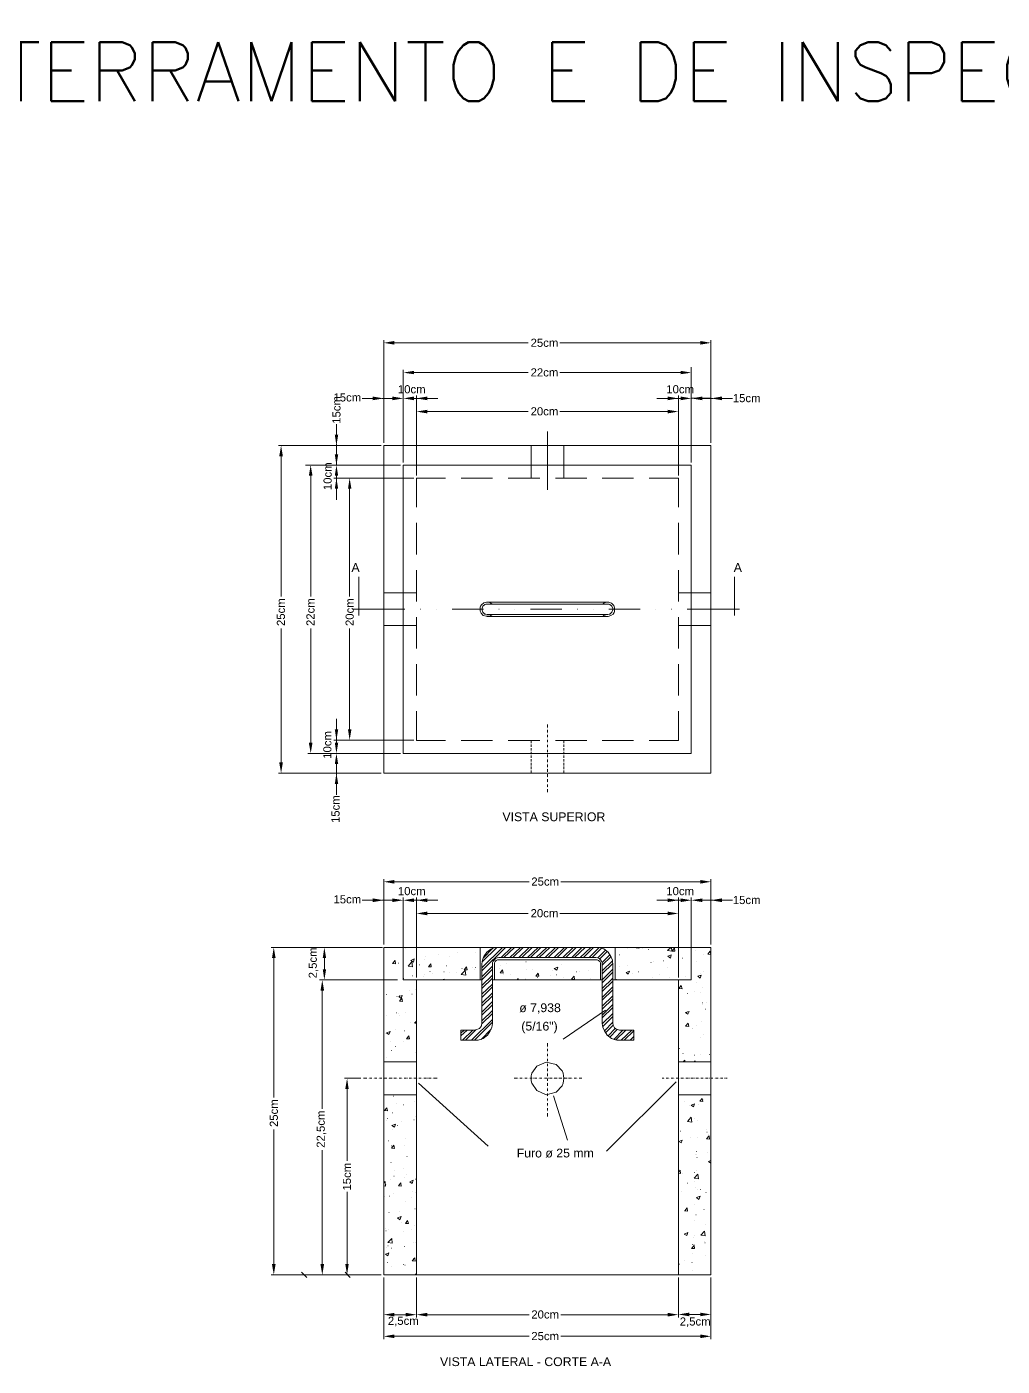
# Model space of a CAD drawing. Header units: metres. Extents: x 3162.2 to 3239.3, y 1435.1 to 1475.8.
# Drawn here: x 3192.953 to 3196.259, y 1452.185 to 1456.724 of the extents above; entities that cross this region are included whole.
import ezdxf

# ---------------------------------------------------------------- set-up
doc = ezdxf.new("R2010")
doc.units = ezdxf.units.M
for name, color, linetype in [('4', 136, 'Continuous'), ('PDF4_Geometry', 7, 'Continuous'), ('PDF4_Text', 7, 'Continuous')]:
    doc.layers.add(name, color=color, linetype=linetype)
doc.layers.add('PDF4_Solid Fills', color=7, linetype='Continuous', true_color=0x00a5dd)
doc.styles.add('PDF ArialMT', font='arial.ttf')
doc.styles.add('ROMANS', font='romans.shx', dxfattribs={"height": 0.2})

msp = doc.modelspace()

# ---------------------------------------------------------------- linework, layer by layer
at = {"layer": 'PDF4_Geometry', "color": 150, "lineweight": 0, "true_color": 0x007fff}
for points in [[(3194.1633, 1455.6619), (3194.1633, 1455.3146), (3194.1633, 1455.4744)], [(3194.1995, 1455.6534), (3194.6525, 1455.6534)], [(3195.2358, 1455.6534), (3194.7605, 1455.6534)], [(3195.2721, 1455.3146), (3195.2721, 1455.6619)], [(3194.2296, 1455.5616), (3194.2296, 1455.2483), (3194.2296, 1455.4744), (3194.2296, 1455.3262)], [(3195.2057, 1455.2483), (3195.2057, 1455.5616)], [(3194.2659, 1455.5523), (3194.6525, 1455.5523)], [(3195.1695, 1455.5523), (3194.7605, 1455.5523)], [(3194.2744, 1455.4744), (3194.2744, 1455.2035), (3194.2744, 1455.4296)], [(3195.1617, 1455.2483), (3195.1617, 1455.4744)], [(3195.2721, 1455.3262), (3195.2721, 1455.4744)], [(3194.1262, 1455.4651), (3194.09, 1455.4651)], [(3194.1926, 1455.4651), (3194.1563, 1455.4651)], [(3194.2659, 1455.4651), (3194.3022, 1455.4651)], [(3194.3106, 1455.4651), (3194.3469, 1455.4651)], [(3195.1255, 1455.4651), (3195.0892, 1455.4651)], [(3195.1695, 1455.4651), (3195.1332, 1455.4651)], [(3195.1617, 1455.2035), (3195.1617, 1455.4296)], [(3195.2428, 1455.4651), (3195.279, 1455.4651)], [(3195.3091, 1455.4651), (3195.3454, 1455.4651)], [(3194.0028, 1455.3416), (3194.0028, 1455.3779)], [(3194.3106, 1455.4204), (3194.6525, 1455.4204)], [(3195.1255, 1455.4204), (3194.7605, 1455.4204)], [(3194.154, 1455.3054), (3193.806, 1455.3054)], [(3194.1424, 1455.3054), (3193.9943, 1455.3054)], [(3194.0028, 1455.2753), (3194.0028, 1455.3116)], [(3193.8153, 1455.2691), (3193.8153, 1454.7938)], [(3194.2204, 1455.239), (3193.9063, 1455.239)], [(3193.9156, 1455.2028), (3193.9156, 1454.7938)], [(3194.2204, 1455.195), (3193.9943, 1455.195)], [(3194.0028, 1455.2028), (3194.0028, 1455.1657)], [(3194.2651, 1455.195), (3194.039, 1455.195)], [(3194.0028, 1455.1588), (3194.0028, 1455.1217)], [(3194.0475, 1455.1588), (3194.0475, 1454.7938)], [(3193.8153, 1454.2313), (3193.8153, 1454.6858)], [(3193.9156, 1454.2984), (3193.9156, 1454.6858)], [(3194.0475, 1454.3432), (3194.0475, 1454.6858)], [(3194.0028, 1454.3432), (3194.0028, 1454.3794)], [(3194.0028, 1454.2984), (3194.0028, 1454.3347)], [(3193.9943, 1454.3069), (3194.2651, 1454.3069), (3194.039, 1454.3069)], [(3193.9063, 1454.2621), (3194.2204, 1454.2621), (3193.9943, 1454.2621), (3194.1424, 1454.2621)], [(3194.0028, 1454.2259), (3194.0028, 1454.1888)], [(3193.806, 1454.195), (3194.154, 1454.195), (3193.9943, 1454.195)], [(3194.0028, 1454.1588), (3194.0028, 1454.1217)], [(3194.1633, 1453.8362), (3194.1633, 1453.614), (3194.1633, 1453.7737)], [(3195.2721, 1453.614), (3195.2721, 1453.8362)], [(3194.1995, 1453.827), (3194.6556, 1453.827)], [(3195.2358, 1453.827), (3194.7636, 1453.827)], [(3194.1262, 1453.7645), (3194.09, 1453.7645)], [(3194.1926, 1453.7645), (3194.1563, 1453.7645)], [(3194.2296, 1453.5476), (3194.2296, 1453.7737), (3194.2296, 1453.6256)], [(3194.2659, 1453.7645), (3194.3022, 1453.7645)], [(3194.2744, 1453.7737), (3194.2744, 1453.5029), (3194.2744, 1453.729)], [(3194.3106, 1453.7645), (3194.3469, 1453.7645)], [(3195.1255, 1453.7645), (3195.0892, 1453.7645)], [(3195.1695, 1453.7645), (3195.1332, 1453.7645)], [(3195.1617, 1453.5476), (3195.1617, 1453.7737)], [(3195.2428, 1453.7645), (3195.279, 1453.7645)], [(3195.2721, 1453.6256), (3195.2721, 1453.7737)], [(3195.3091, 1453.7645), (3195.3454, 1453.7645)], [(3194.3106, 1453.7197), (3194.6525, 1453.7197)], [(3195.1255, 1453.7197), (3194.7605, 1453.7197)], [(3195.1617, 1453.5029), (3195.1617, 1453.729)], [(3194.154, 1453.6047), (3193.7813, 1453.6047)], [(3193.7906, 1453.5685), (3193.7906, 1453.0955)], [(3194.1594, 1453.6047), (3193.9534, 1453.6047)], [(3193.9619, 1453.5685), (3193.9619, 1453.5307)], [(3193.9534, 1453.4944), (3194.2096, 1453.4944), (3193.9457, 1453.4944)], [(3193.9549, 1453.4581), (3193.9549, 1453.0576)], [(3194.0853, 1453.161), (3194.0298, 1453.161)], [(3194.039, 1453.1248), (3194.039, 1452.8809)], [(3194.5174, 1452.9311), (3194.2813, 1453.1448)], [(3194.9179, 1452.9141), (3195.154, 1453.1495)], [(3194.786, 1452.9512), (3194.7381, 1453.1016)], [(3193.7906, 1452.5314), (3193.7906, 1452.9874)], [(3193.9549, 1452.5314), (3193.9549, 1452.918)], [(3194.039, 1452.5314), (3194.039, 1452.776)], [(3193.9457, 1452.4951), (3194.154, 1452.4951), (3193.7813, 1452.4951)], [(3194.1424, 1452.4951), (3194.0298, 1452.4951)], [(3194.1633, 1452.3508), (3194.1633, 1452.4859), (3194.1633, 1452.2775)], [(3195.1617, 1452.3516), (3195.1617, 1452.4859), (3195.1617, 1452.3508)], [(3195.2721, 1452.3516), (3195.2721, 1452.4859), (3195.2721, 1452.2775)], [(3194.2373, 1452.3601), (3194.1995, 1452.3601)], [(3194.3106, 1452.3601), (3194.6556, 1452.3601)], [(3195.1255, 1452.3601), (3194.7636, 1452.3601)], [(3195.2358, 1452.3609), (3195.1988, 1452.3609)], [(3194.1995, 1452.2868), (3194.6556, 1452.2868)], [(3195.2358, 1452.2868), (3194.7636, 1452.2868)]]:
    msp.add_lwpolyline(points, dxfattribs=at)
at = {"layer": 'PDF4_Geometry', "color": 5, "lineweight": 0}
for points in [[(3195.2721, 1455.5045), (3195.2721, 1455.6588)], [(3195.2057, 1455.5045), (3195.2057, 1455.5708)], [(3195.2721, 1455.4659), (3195.2057, 1455.4659)], [(3193.9642, 1455.3054), (3193.8099, 1455.3054)], [(3194.0028, 1455.3054), (3194.0028, 1455.239)], [(3193.9642, 1455.239), (3193.8978, 1455.239)], [(3194.1633, 1453.6163), (3194.1633, 1453.7413)], [(3194.2296, 1453.6163), (3194.2296, 1453.7413)], [(3195.2057, 1453.6163), (3195.2057, 1453.7413)], [(3195.2721, 1453.6163), (3195.2721, 1453.7413)], [(3194.1517, 1453.6047), (3193.8716, 1453.6047)], [(3194.7713, 1453.2938), (3194.9148, 1453.3925)], [(3194.1517, 1452.4951), (3193.8716, 1452.4951)], [(3193.8847, 1452.5036), (3193.9025, 1452.4859)], [(3194.0838, 1452.4951), (3194.0182, 1452.4951)], [(3194.0321, 1452.5036), (3194.0498, 1452.4859)], [(3194.1633, 1452.4836), (3194.1633, 1452.3578)]]:
    msp.add_lwpolyline(points, dxfattribs=at)
at = {"layer": 'PDF4_Geometry', "color": 150, "lineweight": 0, "true_color": 0x007fff}
for points in [[(3195.2057, 1455.4744), (3195.2057, 1455.2483)], [(3193.9943, 1455.239), (3194.2204, 1455.239)], [(3195.2057, 1453.7737), (3195.2057, 1453.5476)], [(3194.2744, 1452.3508), (3194.2744, 1452.4859)]]:
    msp.add_lwpolyline(points, close=True, dxfattribs=at)
at = {"layer": 'PDF4_Geometry', "lineweight": 0}
for points in [[(3194.7181, 1455.3524), (3194.7181, 1455.1549)], [(3194.6625, 1455.3054), (3194.6625, 1455.1943)], [(3194.7736, 1455.3054), (3194.7736, 1455.1943)], [(3194.2744, 1455.0963), (3194.2744, 1455.1943), (3194.3724, 1455.1943)], [(3194.4256, 1455.1943), (3194.5321, 1455.1943)], [(3194.5853, 1455.1943), (3194.6918, 1455.1943)], [(3194.7451, 1455.1943), (3194.8516, 1455.1943)], [(3194.904, 1455.1943), (3195.0097, 1455.1943)], [(3195.063, 1455.1943), (3195.1617, 1455.1943), (3195.1617, 1455.0963)], [(3194.2744, 1455.043), (3194.2744, 1454.9365)], [(3195.1617, 1455.043), (3195.1617, 1454.9365)], [(3194.2744, 1454.8833), (3194.2744, 1454.7768)], [(3195.1617, 1454.8833), (3195.1617, 1454.7768)], [(3194.0784, 1454.729), (3194.0784, 1454.8602)], [(3195.3516, 1454.729), (3195.3516, 1454.8602)], [(3194.1633, 1454.8061), (3194.2744, 1454.8061)], [(3195.1617, 1454.8061), (3195.2721, 1454.8061)], [(3194.0568, 1454.7506), (3194.235, 1454.7506)], [(3194.2883, 1454.7506), (3194.289, 1454.7506)], [(3194.3415, 1454.7506), (3194.3415, 1454.7506)], [(3194.3948, 1454.7506), (3194.5012, 1454.7506)], [(3194.5306, 1454.7683), (3194.5259, 1454.7714), (3194.5213, 1454.7737), (3194.519, 1454.7745), (3194.5113, 1454.7745), (3194.5028, 1454.7722), (3194.4951, 1454.766), (3194.4912, 1454.7606), (3194.4904, 1454.7583), (3194.4897, 1454.7529), (3194.4897, 1454.7475), (3194.4897, 1454.7444), (3194.4935, 1454.7375), (3194.5005, 1454.7298), (3194.5105, 1454.7267), (3194.5182, 1454.7267), (3194.5213, 1454.7274), (3194.5259, 1454.729), (3194.5306, 1454.7328)], [(3194.5136, 1454.7745), (3194.9225, 1454.7745)], [(3194.5537, 1454.7506), (3194.5545, 1454.7506)], [(3194.607, 1454.7506), (3194.6077, 1454.7506)], [(3194.6602, 1454.7506), (3194.7667, 1454.7506)], [(3194.8199, 1454.7506), (3194.8207, 1454.7506)], [(3194.8732, 1454.7506), (3194.8732, 1454.7506)], [(3194.9063, 1454.7328), (3194.9094, 1454.729), (3194.9148, 1454.7274), (3194.9164, 1454.7267), (3194.9241, 1454.7259), (3194.9326, 1454.729), (3194.9403, 1454.7336), (3194.9441, 1454.7398), (3194.9449, 1454.7421), (3194.9457, 1454.7475), (3194.9457, 1454.7529), (3194.9457, 1454.7552), (3194.9426, 1454.7629), (3194.9357, 1454.7706), (3194.9256, 1454.7745), (3194.9171, 1454.7745), (3194.9148, 1454.7737), (3194.9094, 1454.7714), (3194.9063, 1454.7683)], [(3194.9256, 1454.7506), (3195.0321, 1454.7506)], [(3195.0854, 1454.7506), (3195.0854, 1454.7506)], [(3195.1378, 1454.7506), (3195.1386, 1454.7506)], [(3195.1918, 1454.7506), (3195.3693, 1454.7506)], [(3194.2744, 1454.7236), (3194.2744, 1454.6179)], [(3194.5136, 1454.7259), (3194.9225, 1454.7259)], [(3195.1617, 1454.7236), (3195.1617, 1454.6179)], [(3194.1633, 1454.695), (3194.2744, 1454.695)], [(3195.1617, 1454.695), (3195.2721, 1454.695)], [(3194.2744, 1454.5646), (3194.2744, 1454.4581)], [(3195.1617, 1454.5646), (3195.1617, 1454.4581)], [(3194.2744, 1454.4049), (3194.2744, 1454.3061), (3194.3724, 1454.3061)], [(3195.063, 1454.3061), (3195.1617, 1454.3061), (3195.1617, 1454.4049)], [(3194.7181, 1454.3601), (3194.7181, 1454.3501)], [(3194.7181, 1454.3455), (3194.7181, 1454.3455)], [(3194.7181, 1454.3416), (3194.7181, 1454.3331)], [(3194.4256, 1454.3061), (3194.5321, 1454.3061)], [(3194.5853, 1454.3061), (3194.6918, 1454.3061)], [(3194.6625, 1454.3061), (3194.6625, 1454.2969)], [(3194.6625, 1454.2922), (3194.6625, 1454.2838)], [(3194.7181, 1454.3293), (3194.7181, 1454.3293)], [(3194.7181, 1454.3254), (3194.7181, 1454.3169)], [(3194.7181, 1454.3123), (3194.7181, 1454.3123)], [(3194.7181, 1454.3084), (3194.7181, 1454.3)], [(3194.7181, 1454.2953), (3194.7181, 1454.2953)], [(3194.7181, 1454.2915), (3194.7181, 1454.283)], [(3194.7451, 1454.3061), (3194.8516, 1454.3061)], [(3194.7736, 1454.3061), (3194.7736, 1454.2969)], [(3194.7736, 1454.2922), (3194.7736, 1454.2838)], [(3194.904, 1454.3061), (3195.0097, 1454.3061)], [(3194.6625, 1454.2799), (3194.6625, 1454.2714)], [(3194.6625, 1454.2675), (3194.6625, 1454.2591)], [(3194.6625, 1454.2552), (3194.6625, 1454.2467)], [(3194.6625, 1454.2421), (3194.6625, 1454.2344)], [(3194.7181, 1454.2791), (3194.7181, 1454.2791)], [(3194.7181, 1454.2745), (3194.7181, 1454.266)], [(3194.7181, 1454.2621), (3194.7181, 1454.2621)], [(3194.7181, 1454.2583), (3194.7181, 1454.2498)], [(3194.7181, 1454.2452), (3194.7181, 1454.2452)], [(3194.7181, 1454.2413), (3194.7181, 1454.2328)], [(3194.7736, 1454.2799), (3194.7736, 1454.2714)], [(3194.7736, 1454.2675), (3194.7736, 1454.2591)], [(3194.7736, 1454.2552), (3194.7736, 1454.2467)], [(3194.7736, 1454.2421), (3194.7736, 1454.2344)], [(3194.6625, 1454.2297), (3194.6625, 1454.2213)], [(3194.6625, 1454.2174), (3194.6625, 1454.2089)], [(3194.6625, 1454.2043), (3194.6625, 1454.195)], [(3194.7181, 1454.2282), (3194.7181, 1454.2282)], [(3194.7181, 1454.2243), (3194.7181, 1454.2159)], [(3194.7181, 1454.212), (3194.7181, 1454.212)], [(3194.7181, 1454.2081), (3194.7181, 1454.1996)], [(3194.7736, 1454.2297), (3194.7736, 1454.2213)], [(3194.7736, 1454.2174), (3194.7736, 1454.2089)], [(3194.7736, 1454.2043), (3194.7736, 1454.195)], [(3194.7181, 1454.195), (3194.7181, 1454.195)], [(3194.7181, 1454.1912), (3194.7181, 1454.1827)], [(3194.7181, 1454.1788), (3194.7181, 1454.1788)], [(3194.7181, 1454.1742), (3194.7181, 1454.1657)], [(3194.7181, 1454.1618), (3194.7181, 1454.1618)], [(3194.7181, 1454.1572), (3194.7181, 1454.1487)], [(3194.7181, 1454.1449), (3194.7181, 1454.1449)], [(3194.7181, 1454.141), (3194.7181, 1454.131)], [(3194.198, 1453.5607), (3194.1988, 1453.5607)], [(3194.2296, 1453.6047), (3194.2296, 1453.4944), (3194.4958, 1453.4944)], [(3194.2381, 1453.6001), (3194.2381, 1453.6001)], [(3194.2998, 1453.5638), (3194.3006, 1453.5638)], [(3194.3052, 1453.5746), (3194.3052, 1453.5746)], [(3194.3477, 1453.58), (3194.3477, 1453.58)], [(3194.387, 1453.5754), (3194.387, 1453.5754)], [(3194.4117, 1453.5885), (3194.4117, 1453.5885)], [(3194.5537, 1453.6047), (3194.5444, 1453.6047), (3194.5398, 1453.604), (3194.5267, 1453.5986), (3194.5128, 1453.5885), (3194.502, 1453.5739), (3194.4974, 1453.5615), (3194.4966, 1453.5569), (3194.4958, 1453.5476), (3194.4958, 1453.3478), (3194.4951, 1453.3416), (3194.4943, 1453.3385), (3194.4873, 1453.3293), (3194.4758, 1453.3254), (3194.4735, 1453.3246), (3194.4248, 1453.3246), (3194.4248, 1453.2899), (3194.4735, 1453.2899), (3194.4827, 1453.2907), (3194.4866, 1453.2914), (3194.4997, 1453.2961), (3194.5144, 1453.3069), (3194.5244, 1453.3215), (3194.5298, 1453.3339), (3194.5306, 1453.3385), (3194.5313, 1453.3478), (3194.5313, 1453.5476), (3194.5321, 1453.5538), (3194.5344, 1453.5584), (3194.5383, 1453.5631), (3194.5421, 1453.5669), (3194.5475, 1453.5692), (3194.5537, 1453.57), (3194.8816, 1453.57), (3194.8886, 1453.5692), (3194.8932, 1453.5669), (3194.8979, 1453.5631), (3194.9009, 1453.5584), (3194.904, 1453.5538), (3194.904, 1453.5476), (3194.904, 1453.3478), (3194.9048, 1453.3385), (3194.9056, 1453.3339), (3194.911, 1453.3215), (3194.921, 1453.3069), (3194.9357, 1453.2961), (3194.9488, 1453.2914), (3194.9534, 1453.2907), (3194.9619, 1453.2899), (3195.0113, 1453.2899), (3195.0113, 1453.3246), (3194.9619, 1453.3246), (3194.9557, 1453.3262), (3194.9503, 1453.3285), (3194.9457, 1453.3316), (3194.9426, 1453.3362), (3194.9411, 1453.3416), (3194.9395, 1453.3478), (3194.9395, 1453.5476), (3194.9387, 1453.5569), (3194.9387, 1453.5615), (3194.9333, 1453.5739), (3194.9233, 1453.5885), (3194.9087, 1453.5993), (3194.8955, 1453.604), (3194.8909, 1453.6047), (3194.8816, 1453.6047)], [(3194.4727, 1453.5862), (3194.4727, 1453.5862)], [(3194.4897, 1453.6047), (3194.4897, 1453.4944)], [(3194.4958, 1453.5353), (3194.5661, 1453.6047)], [(3194.4958, 1453.5253), (3194.5761, 1453.6047)], [(3194.4966, 1453.5553), (3194.546, 1453.6047)], [(3194.5005, 1453.5685), (3194.5321, 1453.6009)], [(3194.5383, 1453.4944), (3194.5383, 1453.5476), (3194.539, 1453.5523), (3194.5406, 1453.5569), (3194.5444, 1453.5607), (3194.5491, 1453.5623), (3194.5537, 1453.5631), (3194.8816, 1453.5631), (3194.887, 1453.5623), (3194.8909, 1453.5607), (3194.8955, 1453.5569), (3194.8979, 1453.5523), (3194.8979, 1453.5476), (3194.8979, 1453.4944)], [(3194.5607, 1453.57), (3194.5961, 1453.6047)], [(3194.5707, 1453.57), (3194.6062, 1453.6047)], [(3194.5907, 1453.57), (3194.6262, 1453.6047)], [(3194.6008, 1453.57), (3194.6363, 1453.6047)], [(3194.6208, 1453.57), (3194.6556, 1453.6047)], [(3194.6309, 1453.57), (3194.6664, 1453.6047)], [(3194.6502, 1453.57), (3194.6864, 1453.6047)], [(3194.661, 1453.57), (3194.6957, 1453.6047)], [(3194.6803, 1453.57), (3194.7157, 1453.6047)], [(3194.6903, 1453.57), (3194.7258, 1453.6047)], [(3194.7103, 1453.57), (3194.7458, 1453.6047)], [(3194.7204, 1453.57), (3194.7559, 1453.6047)], [(3194.7404, 1453.57), (3194.7759, 1453.6047)], [(3194.7505, 1453.57), (3194.7852, 1453.6047)], [(3194.7705, 1453.57), (3194.8053, 1453.6047)], [(3194.7806, 1453.57), (3194.8153, 1453.6047)], [(3194.8006, 1453.57), (3194.8346, 1453.6047)], [(3194.8099, 1453.57), (3194.8454, 1453.6047)], [(3194.8292, 1453.57), (3194.8654, 1453.6047)], [(3194.84, 1453.57), (3194.8747, 1453.6047)], [(3194.8593, 1453.57), (3194.8932, 1453.604)], [(3194.8701, 1453.57), (3194.9009, 1453.6016)], [(3194.8886, 1453.5692), (3194.9148, 1453.5955)], [(3194.8955, 1453.5661), (3194.9202, 1453.5908)], [(3194.904, 1453.5538), (3194.9295, 1453.58)], [(3194.904, 1453.5445), (3194.9341, 1453.5739)], [(3194.9395, 1453.4944), (3195.2057, 1453.4944), (3195.2057, 1453.6047)], [(3194.9472, 1453.6047), (3194.9472, 1453.4944)], [(3194.9611, 1453.58), (3194.9619, 1453.58)], [(3194.9904, 1453.6009), (3194.9904, 1453.6009)], [(3195.0283, 1453.6024), (3195.019, 1453.6032), (3195.0205, 1453.6047)], [(3195.029, 1453.6024), (3195.0283, 1453.6047)], [(3195.0398, 1453.6016), (3195.0398, 1453.6016)], [(3195.0599, 1453.5978), (3195.0607, 1453.5978)], [(3195.1386, 1453.6047), (3195.1401, 1453.5916), (3195.1255, 1453.5939), (3195.1363, 1453.6047)], [(3195.1301, 1453.5978), (3195.1301, 1453.5978)], [(3195.1625, 1453.5692), (3195.1633, 1453.5692)], [(3195.1749, 1453.5677), (3195.1756, 1453.5677)], [(3195.2204, 1453.5939), (3195.2204, 1453.5939)], [(3195.2482, 1453.58), (3195.2482, 1453.58)], [(3194.1941, 1453.5499), (3194.1949, 1453.5499)], [(3194.2119, 1453.5507), (3194.2127, 1453.5507)], [(3194.2296, 1453.5268), (3194.2304, 1453.5268)], [(3194.2844, 1453.5453), (3194.2852, 1453.5453)], [(3194.3199, 1453.5229), (3194.3207, 1453.5229)], [(3194.3292, 1453.516), (3194.3299, 1453.516)], [(3194.367, 1453.5222), (3194.3677, 1453.5222)], [(3194.3747, 1453.5422), (3194.3755, 1453.5422)], [(3194.3847, 1453.5191), (3194.3855, 1453.5191)], [(3194.411, 1453.5191), (3194.411, 1453.5191)], [(3194.4279, 1453.533), (3194.4287, 1453.533)], [(3194.4657, 1453.5376), (3194.4657, 1453.5376)], [(3194.4704, 1453.5307), (3194.4711, 1453.5307)], [(3194.4735, 1453.5361), (3194.4742, 1453.5361)], [(3194.4958, 1453.5052), (3194.5313, 1453.5407)], [(3194.4958, 1453.4952), (3194.5313, 1453.5307)], [(3194.556, 1453.5345), (3194.556, 1453.5345)], [(3194.5583, 1453.543), (3194.5583, 1453.543)], [(3194.5807, 1453.5499), (3194.5807, 1453.5499)], [(3194.6448, 1453.5553), (3194.6455, 1453.5553)], [(3194.6463, 1453.5307), (3194.6463, 1453.5307)], [(3194.6664, 1453.5299), (3194.6664, 1453.5299)], [(3194.7358, 1453.5268), (3194.7366, 1453.5268)], [(3194.7651, 1453.5469), (3194.7651, 1453.5469)], [(3194.8153, 1453.5222), (3194.8168, 1453.5222)], [(3194.8269, 1453.5229), (3194.8269, 1453.5229)], [(3194.8562, 1453.5253), (3194.8562, 1453.5253)], [(3194.904, 1453.5253), (3194.9387, 1453.5592)], [(3194.904, 1453.5152), (3194.9395, 1453.5499)], [(3194.904, 1453.4952), (3194.9395, 1453.5307)], [(3194.904, 1453.4851), (3194.9395, 1453.5206)], [(3194.9619, 1453.5391), (3194.9619, 1453.5391)], [(3194.9889, 1453.5445), (3194.9889, 1453.5445)], [(3195.0067, 1453.5152), (3195.0067, 1453.5152)], [(3195.0259, 1453.5214), (3195.0267, 1453.5214)], [(3195.0684, 1453.5538), (3195.0692, 1453.5538)], [(3195.0761, 1453.5577), (3195.0769, 1453.5577)], [(3195.1108, 1453.5592), (3195.1116, 1453.5592)], [(3195.1247, 1453.5376), (3195.1255, 1453.5376)], [(3195.2235, 1453.5553), (3195.2235, 1453.5553)], [(3195.2374, 1453.5152), (3195.2374, 1453.5152)], [(3195.2466, 1453.5237), (3195.2466, 1453.5237)], [(3194.2103, 1453.4952), (3194.2103, 1453.4952)], [(3194.2304, 1453.499), (3194.2312, 1453.499)], [(3194.2605, 1453.5083), (3194.2613, 1453.5083)], [(3194.2744, 1453.4944), (3194.2744, 1452.4951)], [(3194.2983, 1453.5075), (3194.2983, 1453.5075)], [(3194.3029, 1453.5137), (3194.3029, 1453.5137)], [(3194.3608, 1453.4944), (3194.3677, 1453.4967), (3194.367, 1453.4944)], [(3194.4688, 1453.4959), (3194.4688, 1453.4959)], [(3194.4958, 1453.4751), (3194.5313, 1453.5106)], [(3194.4958, 1453.4651), (3194.5313, 1453.5006)], [(3194.4958, 1453.4458), (3194.5313, 1453.4805)], [(3194.4958, 1453.435), (3194.5313, 1453.4705)], [(3194.5313, 1453.4944), (3194.904, 1453.4944)], [(3194.5676, 1453.5129), (3194.5676, 1453.5129)], [(3194.5915, 1453.5114), (3194.5915, 1453.5114)], [(3194.6154, 1453.4944), (3194.6193, 1453.499), (3194.6201, 1453.4944)], [(3194.6432, 1453.4982), (3194.6432, 1453.4982)], [(3194.6432, 1453.4975), (3194.6432, 1453.4975)], [(3194.6818, 1453.5075), (3194.6818, 1453.5075)], [(3194.6849, 1453.5029), (3194.6857, 1453.5029)], [(3194.7289, 1453.509), (3194.7289, 1453.509)], [(3194.7489, 1453.5114), (3194.7497, 1453.5114)], [(3194.7721, 1453.5036), (3194.7721, 1453.5036)], [(3194.8624, 1453.4998), (3194.8631, 1453.4998)], [(3194.904, 1453.4651), (3194.9395, 1453.5006)], [(3194.904, 1453.455), (3194.9395, 1453.4905)], [(3194.904, 1453.435), (3194.9395, 1453.4705)], [(3194.9519, 1453.4959), (3194.9534, 1453.4959)], [(3195.0738, 1453.5013), (3195.0746, 1453.5013)], [(3195.0969, 1453.5114), (3195.0969, 1453.5114)], [(3195.1309, 1453.5013), (3195.1309, 1453.5013)], [(3195.161, 1453.5129), (3195.161, 1453.5129)], [(3195.1617, 1453.4944), (3195.1617, 1452.4951)], [(3195.1872, 1453.5075), (3195.1872, 1453.5075)], [(3195.2227, 1453.4844), (3195.2235, 1453.4844)], [(3194.1725, 1453.445), (3194.1733, 1453.445)], [(3194.208, 1453.4388), (3194.2088, 1453.4388)], [(3194.2157, 1453.4411), (3194.2165, 1453.4411)], [(3194.2512, 1453.4597), (3194.2512, 1453.4597)], [(3194.2582, 1453.4465), (3194.259, 1453.4465)], [(3194.2713, 1453.462), (3194.2713, 1453.462)], [(3194.4958, 1453.4157), (3194.5313, 1453.4504)], [(3194.4958, 1453.4056), (3194.5313, 1453.4404)], [(3194.904, 1453.4257), (3194.9395, 1453.4604)], [(3194.904, 1453.4056), (3194.9395, 1453.4404)], [(3194.904, 1453.3956), (3194.9395, 1453.4303)], [(3195.1926, 1453.4481), (3195.1934, 1453.4481)], [(3195.2165, 1453.4543), (3195.2165, 1453.4543)], [(3195.2351, 1453.4535), (3195.2358, 1453.4535)], [(3195.2443, 1453.4674), (3195.2443, 1453.4674)], [(3194.2057, 1453.3825), (3194.2065, 1453.3825)], [(3194.2142, 1453.3802), (3194.2142, 1453.3802)], [(3194.2373, 1453.3856), (3194.2373, 1453.3856)], [(3194.4958, 1453.3856), (3194.5313, 1453.4211)], [(3194.4958, 1453.3756), (3194.5313, 1453.4103)], [(3194.4958, 1453.3555), (3194.5313, 1453.391)], [(3194.4958, 1453.3455), (3194.5313, 1453.381)], [(3194.904, 1453.3756), (3194.9395, 1453.4111)], [(3194.904, 1453.3655), (3194.9395, 1453.401)], [(3194.904, 1453.3455), (3194.9395, 1453.381)], [(3195.1617, 1453.3987), (3195.1625, 1453.3987), (3195.1617, 1453.4087)], [(3195.1911, 1453.3871), (3195.1911, 1453.3871)], [(3195.242, 1453.4111), (3195.242, 1453.4111)], [(3195.2435, 1453.4172), (3195.2443, 1453.4172)], [(3195.2543, 1453.3956), (3195.2551, 1453.3956)], [(3195.2567, 1453.4165), (3195.2574, 1453.4165)], [(3194.1633, 1453.354), (3194.164, 1453.354)], [(3194.1718, 1453.3748), (3194.1718, 1453.3748)], [(3194.2181, 1453.3732), (3194.2181, 1453.3732)], [(3194.2535, 1453.3501), (3194.2543, 1453.3501)], [(3194.2674, 1453.3478), (3194.2744, 1453.3547)], [(3194.2682, 1453.3478), (3194.2744, 1453.3478)], [(3194.4603, 1453.2899), (3194.5313, 1453.3609)], [(3194.4704, 1453.2899), (3194.5313, 1453.3509)], [(3194.9063, 1453.3362), (3194.9395, 1453.3709)], [(3194.911, 1453.3215), (3194.9395, 1453.3509)], [(3194.9148, 1453.3154), (3194.9411, 1453.3416)], [(3195.2227, 1453.3408), (3195.2235, 1453.3408)], [(3195.2405, 1453.3547), (3195.2405, 1453.3547)], [(3194.1694, 1453.3131), (3194.1694, 1453.3131)], [(3194.2042, 1453.3254), (3194.2042, 1453.3254)], [(3194.2335, 1453.3215), (3194.2343, 1453.3215)], [(3194.4248, 1453.3138), (3194.4357, 1453.3246)], [(3194.4248, 1453.3046), (3194.4457, 1453.3246)], [(3194.4302, 1453.2899), (3194.4657, 1453.3246)], [(3194.4403, 1453.2899), (3194.4758, 1453.3254)], [(3194.4935, 1453.293), (3194.5275, 1453.3277)], [(3194.9233, 1453.3046), (3194.948, 1453.33)], [(3194.9287, 1453.2999), (3194.9542, 1453.3262)], [(3194.9426, 1453.293), (3194.9735, 1453.3246)], [(3194.9496, 1453.2914), (3194.9835, 1453.3246)], [(3194.9681, 1453.2899), (3195.0036, 1453.3246)], [(3194.9781, 1453.2899), (3195.0113, 1453.3223)], [(3194.9982, 1453.2899), (3195.0113, 1453.3023)], [(3195.0082, 1453.2899), (3195.0113, 1453.293)], [(3195.2104, 1453.3293), (3195.2111, 1453.3293)], [(3195.2111, 1453.3308), (3195.2111, 1453.3308)], [(3195.2381, 1453.2984), (3195.2381, 1453.2984)], [(3195.2466, 1453.3084), (3195.2474, 1453.3084)], [(3194.1849, 1453.2868), (3194.1849, 1453.2868)], [(3194.1887, 1453.2552), (3194.1895, 1453.2552)], [(3194.2019, 1453.2691), (3194.2026, 1453.2691)], [(3194.2304, 1453.2845), (3194.2304, 1453.2845)], [(3194.2705, 1453.2475), (3194.2713, 1453.2475)], [(3194.7181, 1453.2806), (3194.7181, 1453.2691)], [(3194.7181, 1453.2652), (3194.7181, 1453.2652)], [(3194.7181, 1453.2614), (3194.7181, 1453.2529)], [(3194.7181, 1453.2482), (3194.7181, 1453.2482)], [(3194.7181, 1453.2444), (3194.7181, 1453.2359)], [(3195.1656, 1453.2621), (3195.1664, 1453.2621)], [(3195.1772, 1453.2452), (3195.178, 1453.2452)], [(3194.1633, 1453.2166), (3194.2744, 1453.2166)], [(3194.1725, 1453.2305), (3194.1725, 1453.2305)], [(3194.7181, 1453.232), (3194.7181, 1453.232)], [(3194.7181, 1453.2274), (3194.7181, 1453.2189)], [(3194.7181, 1453.2151), (3194.7181, 1453.2151)], [(3194.7181, 1453.2104), (3194.7181, 1453.2019)], [(3194.7181, 1453.1981), (3194.7181, 1453.1981)], [(3195.1617, 1453.2166), (3195.2721, 1453.2166)], [(3195.178, 1453.2166), (3195.1834, 1453.222), (3195.1841, 1453.2166)], [(3195.2158, 1453.2398), (3195.2165, 1453.2398)], [(3195.2158, 1453.2166), (3195.2188, 1453.2205), (3195.2196, 1453.2166)], [(3195.2358, 1453.2421), (3195.2358, 1453.2421)], [(3195.2675, 1453.2413), (3195.2682, 1453.2413)], [(3194.0946, 1453.161), (3194.1062, 1453.161)], [(3194.1108, 1453.161), (3194.1108, 1453.161)], [(3194.1147, 1453.161), (3194.1231, 1453.161)], [(3194.127, 1453.161), (3194.1278, 1453.161)], [(3194.1316, 1453.161), (3194.1401, 1453.161)], [(3194.144, 1453.161), (3194.144, 1453.161)], [(3194.1486, 1453.161), (3194.1563, 1453.161)], [(3194.161, 1453.161), (3194.161, 1453.161)], [(3194.1648, 1453.161), (3194.1733, 1453.161)], [(3194.1779, 1453.161), (3194.1779, 1453.161)], [(3194.1818, 1453.161), (3194.1903, 1453.161)], [(3194.1941, 1453.161), (3194.1949, 1453.161)], [(3194.198, 1453.161), (3194.2065, 1453.161)], [(3194.2111, 1453.161), (3194.2111, 1453.161)], [(3194.215, 1453.161), (3194.2235, 1453.161)], [(3194.2281, 1453.161), (3194.2281, 1453.161)], [(3194.2319, 1453.161), (3194.2404, 1453.161)], [(3194.2443, 1453.161), (3194.2451, 1453.161)], [(3194.2489, 1453.161), (3194.2574, 1453.161)], [(3194.2613, 1453.161), (3194.2613, 1453.161)], [(3194.2651, 1453.161), (3194.2736, 1453.161)], [(3194.2775, 1453.161), (3194.2782, 1453.161)], [(3194.2821, 1453.161), (3194.2906, 1453.161)], [(3194.2952, 1453.161), (3194.2952, 1453.161)], [(3194.2991, 1453.161), (3194.3076, 1453.161)], [(3194.3114, 1453.161), (3194.3122, 1453.161)], [(3194.3153, 1453.161), (3194.3238, 1453.161)], [(3194.3284, 1453.161), (3194.3284, 1453.161)], [(3194.3323, 1453.161), (3194.3438, 1453.161)], [(3194.6054, 1453.161), (3194.6162, 1453.161)], [(3194.6201, 1453.161), (3194.6201, 1453.161)], [(3194.6247, 1453.161), (3194.6324, 1453.161)], [(3194.637, 1453.161), (3194.637, 1453.161)], [(3194.6409, 1453.161), (3194.6494, 1453.161)], [(3194.654, 1453.161), (3194.654, 1453.161)], [(3194.6579, 1453.161), (3194.6664, 1453.161)], [(3194.6702, 1453.161), (3194.671, 1453.161)], [(3194.6741, 1453.161), (3194.6826, 1453.161)], [(3194.6872, 1453.161), (3194.6872, 1453.161)], [(3194.6911, 1453.161), (3194.6995, 1453.161)], [(3194.7042, 1453.161), (3194.7042, 1453.161)], [(3194.708, 1453.161), (3194.7165, 1453.161)], [(3194.7181, 1453.1942), (3194.7181, 1453.1857)], [(3194.7181, 1453.1819), (3194.7181, 1453.1819)], [(3194.7181, 1453.1772), (3194.7181, 1453.1688)], [(3194.7181, 1453.1649), (3194.7181, 1453.1649)], [(3194.7181, 1453.1603), (3194.7181, 1453.1526)], [(3194.7204, 1453.161), (3194.7212, 1453.161)], [(3194.725, 1453.161), (3194.7335, 1453.161)], [(3194.7374, 1453.161), (3194.7374, 1453.161)], [(3194.7412, 1453.161), (3194.7497, 1453.161)], [(3194.7536, 1453.161), (3194.7543, 1453.161)], [(3194.7582, 1453.161), (3194.7667, 1453.161)], [(3194.7713, 1453.161), (3194.7713, 1453.161)], [(3194.7752, 1453.161), (3194.7837, 1453.161)], [(3194.7875, 1453.161), (3194.7883, 1453.161)], [(3194.7906, 1453.161), (3194.7999, 1453.161)], [(3194.8045, 1453.161), (3194.8045, 1453.161)], [(3194.8083, 1453.161), (3194.8168, 1453.161)], [(3194.8207, 1453.161), (3194.8207, 1453.161)], [(3194.8253, 1453.161), (3194.8346, 1453.161)], [(3195.107, 1453.161), (3195.1124, 1453.161)], [(3195.1162, 1453.161), (3195.1162, 1453.161)], [(3195.1201, 1453.161), (3195.1286, 1453.161)], [(3195.1332, 1453.161), (3195.1332, 1453.161)], [(3195.1371, 1453.161), (3195.1455, 1453.161)], [(3195.1502, 1453.161), (3195.1502, 1453.161)], [(3195.154, 1453.161), (3195.1625, 1453.161)], [(3195.1664, 1453.161), (3195.1671, 1453.161)], [(3195.1702, 1453.161), (3195.1787, 1453.161)], [(3195.1834, 1453.161), (3195.1834, 1453.161)], [(3195.1872, 1453.161), (3195.1957, 1453.161)], [(3195.1996, 1453.161), (3195.2003, 1453.161)], [(3195.2042, 1453.161), (3195.2127, 1453.161)], [(3195.2165, 1453.161), (3195.2173, 1453.161)], [(3195.2212, 1453.161), (3195.2296, 1453.161)], [(3195.2335, 1453.161), (3195.2335, 1453.161)], [(3195.2374, 1453.161), (3195.2459, 1453.161)], [(3195.2505, 1453.161), (3195.2505, 1453.161)], [(3195.2543, 1453.161), (3195.2628, 1453.161)], [(3195.2667, 1453.161), (3195.2675, 1453.161)], [(3195.2713, 1453.161), (3195.279, 1453.161)], [(3195.2837, 1453.161), (3195.2844, 1453.161)], [(3195.2875, 1453.161), (3195.2968, 1453.161)], [(3195.3006, 1453.161), (3195.3006, 1453.161)], [(3195.3045, 1453.161), (3195.313, 1453.161)], [(3195.3168, 1453.161), (3195.3176, 1453.161)], [(3195.3215, 1453.161), (3195.3269, 1453.161)], [(3194.7181, 1453.1479), (3194.7181, 1453.1479)], [(3194.7181, 1453.1441), (3194.7181, 1453.1356)], [(3194.7181, 1453.131), (3194.7181, 1453.131)], [(3194.7181, 1453.1271), (3194.7181, 1453.1186)], [(3194.7181, 1453.1147), (3194.7181, 1453.1147)], [(3194.7181, 1453.1101), (3194.7181, 1453.1016)], [(3194.1633, 1453.1055), (3194.2744, 1453.1055)], [(3194.1957, 1453.1009), (3194.1964, 1453.1009)], [(3194.2049, 1453.0746), (3194.2049, 1453.0746)], [(3194.2296, 1453.0708), (3194.2304, 1453.0708)], [(3194.269, 1453.0831), (3194.269, 1453.0831)], [(3194.7181, 1453.0978), (3194.7181, 1453.0978)], [(3194.7181, 1453.0931), (3194.7181, 1453.0854)], [(3194.7181, 1453.0808), (3194.7181, 1453.0808)], [(3194.7181, 1453.0769), (3194.7181, 1453.0685)], [(3194.7181, 1453.0646), (3194.7181, 1453.0646)], [(3195.1617, 1453.1055), (3195.2721, 1453.1055)], [(3195.181, 1453.0816), (3195.1818, 1453.0816)], [(3195.2011, 1453.0685), (3195.2011, 1453.0685)], [(3195.2296, 1453.0731), (3195.2296, 1453.0731)], [(3195.2459, 1453.0901), (3195.2459, 1453.0901)], [(3194.1718, 1453.0168), (3194.1718, 1453.0168)], [(3194.1748, 1453.0245), (3194.1756, 1453.0245)], [(3194.1934, 1453.0438), (3194.1941, 1453.0438)], [(3194.2242, 1453.016), (3194.2242, 1453.016)], [(3194.2651, 1453.0206), (3194.2659, 1453.0206)], [(3194.2705, 1453.033), (3194.2705, 1453.033)], [(3194.7181, 1453.06), (3194.7181, 1453.0515)], [(3194.7181, 1453.0476), (3194.7181, 1453.0476)], [(3194.7181, 1453.043), (3194.7181, 1453.0322)], [(3195.2011, 1453.0229), (3195.2011, 1453.0229)], [(3195.2158, 1453.0252), (3195.2158, 1453.0252)], [(3195.2281, 1453.0168), (3195.2281, 1453.0168)], [(3194.1918, 1452.9874), (3194.1918, 1452.9874)], [(3194.2103, 1453.0013), (3194.2111, 1453.0013)], [(3195.1679, 1452.982), (3195.1687, 1452.982)], [(3195.2559, 1452.9882), (3195.2559, 1452.9882)], [(3195.2582, 1452.9789), (3195.259, 1452.9789)], [(3195.2636, 1452.9705), (3195.2636, 1452.9705)], [(3194.1795, 1452.9496), (3194.1802, 1452.9496)], [(3194.1895, 1452.9319), (3194.1903, 1452.9319)], [(3194.2319, 1452.9342), (3194.2319, 1452.9342)], [(3194.2366, 1452.9573), (3194.2366, 1452.9573)], [(3195.2042, 1452.9597), (3195.2042, 1452.9597)], [(3195.2258, 1452.9604), (3195.2258, 1452.9604)], [(3194.242, 1452.8964), (3194.2427, 1452.8964)], [(3195.2188, 1452.9033), (3195.2188, 1452.9033)], [(3195.2219, 1452.9126), (3195.2227, 1452.9126)], [(3195.2235, 1452.9041), (3195.2235, 1452.9041)], [(3195.2242, 1452.8925), (3195.225, 1452.8925)], [(3195.2613, 1452.9095), (3195.2613, 1452.9095)], [(3195.2721, 1452.8732), (3195.2644, 1452.8794), (3195.2721, 1452.8825)], [(3194.1872, 1452.8755), (3194.188, 1452.8755)], [(3194.1988, 1452.8478), (3194.1988, 1452.8478)], [(3194.2289, 1452.8563), (3194.2296, 1452.8563)], [(3194.2404, 1452.8354), (3194.2404, 1452.8354)], [(3195.1617, 1452.8416), (3195.1679, 1452.8493), (3195.1695, 1452.8385), (3195.1617, 1452.8393)], [(3195.1741, 1452.837), (3195.1749, 1452.837)], [(3195.2165, 1452.8424), (3195.2173, 1452.8424)], [(3195.2219, 1452.8478), (3195.2219, 1452.8478)], [(3194.1633, 1452.8069), (3194.1679, 1452.8115), (3194.1694, 1452.7953), (3194.1633, 1452.7968)], [(3194.171, 1452.8022), (3194.1718, 1452.8022)], [(3194.1856, 1452.8184), (3194.1856, 1452.8184)], [(3194.1972, 1452.83), (3194.198, 1452.83)], [(3194.2343, 1452.8254), (3194.235, 1452.8254)], [(3194.2698, 1452.8192), (3194.2705, 1452.8192)], [(3194.2736, 1452.8316), (3194.2736, 1452.8316)], [(3195.1918, 1452.8061), (3195.1926, 1452.8061)], [(3195.215, 1452.8107), (3195.215, 1452.8107)], [(3195.2196, 1452.7914), (3195.2196, 1452.7914)], [(3194.1656, 1452.7621), (3194.1656, 1452.7621)], [(3194.1833, 1452.7621), (3194.1841, 1452.7621)], [(3194.1957, 1452.7691), (3194.1957, 1452.7691)], [(3194.2559, 1452.7583), (3194.2559, 1452.7583)], [(3194.2597, 1452.7775), (3194.2597, 1452.7775)], [(3194.2713, 1452.7752), (3194.2713, 1452.7752)], [(3195.1725, 1452.776), (3195.1725, 1452.776)], [(3195.2273, 1452.7837), (3195.2281, 1452.7837)], [(3195.2358, 1452.7845), (3195.2366, 1452.7845)], [(3195.2551, 1452.7737), (3195.2559, 1452.7737)], [(3194.181, 1452.7066), (3194.1818, 1452.7066)], [(3194.215, 1452.7104), (3194.2157, 1452.7104)], [(3194.2358, 1452.7428), (3194.2358, 1452.7428)], [(3194.269, 1452.7189), (3194.2698, 1452.7189)], [(3195.1834, 1452.712), (3195.1911, 1452.722), (3195.1926, 1452.7112), (3195.1826, 1452.712)], [(3195.1918, 1452.7174), (3195.1926, 1452.7174)], [(3195.2173, 1452.7351), (3195.2173, 1452.7351)], [(3195.2482, 1452.7166), (3195.2489, 1452.7166)], [(3194.2227, 1452.6718), (3194.2227, 1452.6718)], [(3194.2674, 1452.6626), (3194.2674, 1452.6626)], [(3195.2158, 1452.6788), (3195.2158, 1452.6788)], [(3195.2212, 1452.6981), (3195.2219, 1452.6981)], [(3195.2543, 1452.6649), (3195.2543, 1452.6649)], [(3194.1679, 1452.6525), (3194.1679, 1452.6525)], [(3194.1702, 1452.6441), (3194.171, 1452.6441)], [(3194.1795, 1452.6502), (3194.1795, 1452.6502)], [(3194.2289, 1452.6417), (3194.2289, 1452.6417)], [(3194.2582, 1452.6487), (3194.2582, 1452.6487)], [(3195.2134, 1452.6225), (3195.2134, 1452.6225)], [(3195.2158, 1452.6294), (3195.2158, 1452.6294)], [(3194.171, 1452.5877), (3194.171, 1452.5877)], [(3194.1772, 1452.5939), (3194.1779, 1452.5939)], [(3194.1887, 1452.5854), (3194.1895, 1452.5854)], [(3194.2327, 1452.5908), (3194.2335, 1452.5908)], [(3194.2651, 1452.6063), (3194.2651, 1452.6063)], [(3194.2698, 1452.6047), (3194.2698, 1452.6047)], [(3195.2096, 1452.5978), (3195.2104, 1452.5978)], [(3195.2111, 1452.5661), (3195.2111, 1452.5661)], [(3195.2142, 1452.597), (3195.215, 1452.597)], [(3195.2513, 1452.607), (3195.2513, 1452.607)], [(3195.252, 1452.6039), (3195.2528, 1452.6039)], [(3194.1748, 1452.5368), (3194.1756, 1452.5368)], [(3194.188, 1452.5245), (3194.1887, 1452.5245)], [(3194.2304, 1452.5299), (3194.2312, 1452.5299)], [(3194.235, 1452.5283), (3194.2358, 1452.5283)], [(3194.2628, 1452.5499), (3194.2636, 1452.5499)], [(3195.1648, 1452.5314), (3195.1656, 1452.5314)], [(3195.1818, 1452.5437), (3195.1818, 1452.5437)], [(3195.2073, 1452.5368), (3195.208, 1452.5368)], [(3195.2551, 1452.56), (3195.2551, 1452.56)], [(3195.2721, 1452.5453), (3195.2721, 1452.5453)], [(3195.2721, 1452.5399), (3195.2721, 1452.5399)], [(3194.2466, 1452.4951), (3194.2466, 1452.4951)], [(3194.2736, 1452.4951), (3194.2698, 1452.4975), (3194.2744, 1452.499)], [(3195.2096, 1452.5098), (3195.2096, 1452.5098)]]:
    msp.add_lwpolyline(points, dxfattribs=at)
for points in [[(3195.2721, 1454.195), (3195.2721, 1455.3054), (3194.1633, 1455.3054), (3194.1633, 1454.195)], [(3195.2057, 1454.2621), (3195.2057, 1455.239), (3194.2296, 1455.239), (3194.2296, 1454.2621)], [(3194.9225, 1454.7683), (3194.9272, 1454.7676), (3194.9295, 1454.7668), (3194.9364, 1454.7606), (3194.9403, 1454.7506), (3194.9364, 1454.7406), (3194.9295, 1454.7344), (3194.9272, 1454.7336), (3194.9225, 1454.7328), (3194.5136, 1454.7328), (3194.509, 1454.7336), (3194.5059, 1454.7344), (3194.4989, 1454.7406), (3194.4958, 1454.7506), (3194.4989, 1454.7606), (3194.5059, 1454.7668), (3194.509, 1454.7676), (3194.5136, 1454.7683)], [(3195.2721, 1452.4951), (3195.2721, 1453.6047), (3194.1633, 1453.6047), (3194.1633, 1452.4951)], [(3194.2667, 1453.5654), (3194.2636, 1453.5546), (3194.2551, 1453.5607)], [(3195.1378, 1453.5793), (3195.1347, 1453.5685), (3195.1263, 1453.5746)], [(3195.1486, 1453.6024), (3195.1502, 1453.5916), (3195.1401, 1453.5924)], [(3195.2698, 1453.5916), (3195.2713, 1453.5808), (3195.2613, 1453.5816)], [(3194.2019, 1453.56), (3194.2034, 1453.5492), (3194.1934, 1453.5499)], [(3194.2605, 1453.5384), (3194.2458, 1453.5415), (3194.2582, 1453.5553)], [(3194.323, 1453.5492), (3194.3245, 1453.5384), (3194.3145, 1453.5391)], [(3194.4411, 1453.5106), (3194.4256, 1453.5129), (3194.4395, 1453.5268)], [(3194.4441, 1453.5384), (3194.4465, 1453.5283), (3194.4357, 1453.5291)], [(3194.5653, 1453.5283), (3194.5676, 1453.5175), (3194.5576, 1453.5183)], [(3194.6864, 1453.5175), (3194.6887, 1453.5067), (3194.6787, 1453.5075)], [(3194.7536, 1453.5376), (3194.7497, 1453.5276), (3194.7412, 1453.533)], [(3194.9958, 1453.5245), (3194.992, 1453.5137), (3194.9843, 1453.5198)], [(3194.8083, 1453.5067), (3194.8099, 1453.4959), (3194.7999, 1453.4967)], [(3195.1718, 1453.4751), (3195.1741, 1453.4643), (3195.1633, 1453.4651)], [(3195.2389, 1453.5106), (3195.2358, 1453.5006), (3195.2273, 1453.5067)], [(3194.2258, 1453.4419), (3194.2219, 1453.4319), (3194.2142, 1453.4381)], [(3194.225, 1453.4327), (3194.2273, 1453.4219), (3194.2165, 1453.4226)], [(3195.198, 1453.3879), (3195.1942, 1453.3779), (3195.1857, 1453.384)], [(3195.1949, 1453.3478), (3195.1972, 1453.337), (3195.1864, 1453.3377)], [(3194.1849, 1453.3192), (3194.181, 1453.3092), (3194.1725, 1453.3154)], [(3194.2481, 1453.3053), (3194.2505, 1453.2945), (3194.2404, 1453.2953)], [(3194.2744, 1453.2467), (3194.2736, 1453.2467)], [(3194.7736, 1453.161), (3194.7728, 1453.1695), (3194.7713, 1453.178), (3194.7682, 1453.1865), (3194.7474, 1453.2081), (3194.7134, 1453.2158), (3194.6818, 1453.2027), (3194.6648, 1453.1788), (3194.6633, 1453.1695), (3194.6625, 1453.161), (3194.6633, 1453.1526), (3194.6648, 1453.1441), (3194.6818, 1453.1194), (3194.7134, 1453.1055), (3194.7474, 1453.114), (3194.7674, 1453.1356), (3194.7713, 1453.1441), (3194.7728, 1453.1526)], [(3194.1741, 1453.0615), (3194.1756, 1453.0507), (3194.1656, 1453.0515)], [(3195.2165, 1453.0746), (3195.2127, 1453.0646), (3195.205, 1453.07)], [(3195.242, 1453.0931), (3195.2443, 1453.0823), (3195.2343, 1453.0831)], [(3195.2073, 1453.0129), (3195.1926, 1453.0152), (3195.2057, 1453.0291)], [(3194.2034, 1453.0059), (3194.1995, 1452.9959), (3194.191, 1453.0013)], [(3194.1972, 1452.9342), (3194.1995, 1452.9234), (3194.1895, 1452.9242)], [(3195.1749, 1452.9519), (3195.1718, 1452.9419), (3195.1633, 1452.9473)], [(3195.2659, 1452.9658), (3195.2675, 1452.955), (3195.2574, 1452.9558)], [(3195.2296, 1452.82), (3195.215, 1452.8223), (3195.2281, 1452.8362)], [(3194.2211, 1452.8069), (3194.2227, 1452.7961), (3194.2127, 1452.7968)], [(3194.2628, 1452.8154), (3194.2597, 1452.8046), (3194.2512, 1452.8107)], [(3195.2351, 1452.7613), (3195.2312, 1452.7505), (3195.2235, 1452.7567)], [(3194.2219, 1452.6927), (3194.2181, 1452.6819), (3194.2096, 1452.688)], [(3194.2443, 1452.6796), (3194.2466, 1452.6688), (3194.2366, 1452.6695)], [(3194.1918, 1452.6024), (3194.1772, 1452.6047), (3194.1903, 1452.6186)], [(3195.1934, 1452.6387), (3195.1903, 1452.6279), (3195.1818, 1452.6333)], [(3195.2528, 1452.6271), (3195.2374, 1452.6294), (3195.2505, 1452.6433)], [(3194.1802, 1452.57), (3194.1772, 1452.56), (3194.1687, 1452.5654)], [(3195.215, 1452.5947), (3195.2165, 1452.5839), (3195.2065, 1452.5846)], [(3194.2682, 1452.5522), (3194.2698, 1452.5414), (3194.2597, 1452.5422)]]:
    msp.add_lwpolyline(points, close=True, dxfattribs=at)
at = {"layer": 'PDF4_Geometry', "color": 5, "lineweight": 0}
for points in [[(3194.2744, 1453.7413), (3194.2744, 1453.5052)], [(3195.1617, 1453.7413), (3195.1617, 1453.5052)], [(3194.2744, 1452.3578), (3194.2744, 1452.4836)]]:
    msp.add_lwpolyline(points, close=True, dxfattribs=at)
at = {"layer": 'PDF4_Solid Fills', "color": 150, "true_color": 0x007fff, "transparency": 33554559}
for points in [[(3194.1995, 1455.6596), (3194.1995, 1455.6472), (3194.1633, 1455.6534)], [(3195.2358, 1455.6596), (3195.2358, 1455.6472), (3195.2721, 1455.6534)], [(3194.2659, 1455.5585), (3194.2659, 1455.5469), (3194.2296, 1455.5523)], [(3195.1695, 1455.5585), (3195.1695, 1455.5469), (3195.2057, 1455.5523)], [(3194.1262, 1455.4713), (3194.1262, 1455.4589), (3194.1633, 1455.4651)], [(3194.1926, 1455.4713), (3194.1926, 1455.4589), (3194.2296, 1455.4651)], [(3194.2659, 1455.4713), (3194.2659, 1455.4589), (3194.2296, 1455.4651)], [(3194.3106, 1455.4713), (3194.3106, 1455.4589), (3194.2744, 1455.4651)], [(3195.1255, 1455.4713), (3195.1255, 1455.4589), (3195.1617, 1455.4651)], [(3195.1695, 1455.4713), (3195.1695, 1455.4589), (3195.2057, 1455.4651)], [(3195.2428, 1455.4713), (3195.2428, 1455.4589), (3195.2057, 1455.4651)], [(3195.3091, 1455.4713), (3195.3091, 1455.4589), (3195.2721, 1455.4651)], [(3194.3106, 1455.4265), (3194.3106, 1455.4142), (3194.2744, 1455.4204)], [(3195.1255, 1455.4265), (3195.1255, 1455.4142), (3195.1617, 1455.4204)], [(3193.9974, 1455.3416), (3194.0089, 1455.3416), (3194.0028, 1455.3054)], [(3193.8091, 1455.2691), (3193.8214, 1455.2691), (3193.8153, 1455.3054)], [(3193.9974, 1455.2753), (3194.0089, 1455.2753), (3194.0028, 1455.239)], [(3193.9094, 1455.2028), (3193.9218, 1455.2028), (3193.9156, 1455.239)], [(3193.9974, 1455.2028), (3194.0089, 1455.2028), (3194.0028, 1455.239)], [(3193.9974, 1455.1588), (3194.0089, 1455.1588), (3194.0028, 1455.195)], [(3194.0421, 1455.1588), (3194.0537, 1455.1588), (3194.0475, 1455.195)], [(3193.9974, 1454.3432), (3194.0089, 1454.3432), (3194.0028, 1454.3069)], [(3194.0421, 1454.3432), (3194.0537, 1454.3432), (3194.0475, 1454.3069)], [(3193.9094, 1454.2984), (3193.9218, 1454.2984), (3193.9156, 1454.2621)], [(3193.9974, 1454.2984), (3194.0089, 1454.2984), (3194.0028, 1454.2621)], [(3193.9974, 1454.2259), (3194.0089, 1454.2259), (3194.0028, 1454.2621)], [(3193.8091, 1454.2313), (3193.8214, 1454.2313), (3193.8153, 1454.195)], [(3193.9974, 1454.1588), (3194.0089, 1454.1588), (3194.0028, 1454.195)], [(3194.1995, 1453.8331), (3194.1995, 1453.8208), (3194.1633, 1453.827)], [(3195.2358, 1453.8331), (3195.2358, 1453.8208), (3195.2721, 1453.827)], [(3194.1262, 1453.7706), (3194.1262, 1453.7583), (3194.1633, 1453.7645)], [(3194.1926, 1453.7706), (3194.1926, 1453.7583), (3194.2296, 1453.7645)], [(3194.2659, 1453.7706), (3194.2659, 1453.7583), (3194.2296, 1453.7645)], [(3194.3106, 1453.7706), (3194.3106, 1453.7583), (3194.2744, 1453.7645)], [(3195.1255, 1453.7706), (3195.1255, 1453.7583), (3195.1617, 1453.7645)], [(3195.1695, 1453.7706), (3195.1695, 1453.7583), (3195.2057, 1453.7645)], [(3195.2428, 1453.7706), (3195.2428, 1453.7583), (3195.2057, 1453.7645)], [(3195.3091, 1453.7706), (3195.3091, 1453.7583), (3195.2721, 1453.7645)], [(3194.3106, 1453.7259), (3194.3106, 1453.7135), (3194.2744, 1453.7197)], [(3195.1255, 1453.7259), (3195.1255, 1453.7135), (3195.1617, 1453.7197)], [(3193.7844, 1453.5685), (3193.7967, 1453.5685), (3193.7906, 1453.6047)], [(3193.9565, 1453.5685), (3193.968, 1453.5685), (3193.9619, 1453.6047)], [(3193.9565, 1453.5307), (3193.968, 1453.5307), (3193.9619, 1453.4944)], [(3193.9488, 1453.4581), (3193.9611, 1453.4581), (3193.9549, 1453.4944)], [(3194.0329, 1453.1248), (3194.0444, 1453.1248), (3194.039, 1453.161)], [(3193.7844, 1452.5314), (3193.7967, 1452.5314), (3193.7906, 1452.4951)], [(3193.9488, 1452.5314), (3193.9611, 1452.5314), (3193.9549, 1452.4951)], [(3194.0329, 1452.5314), (3194.0444, 1452.5314), (3194.039, 1452.4951)], [(3194.1995, 1452.3663), (3194.1995, 1452.3539), (3194.1633, 1452.3601)], [(3194.2373, 1452.3663), (3194.2373, 1452.3539), (3194.2744, 1452.3601)], [(3194.3106, 1452.3663), (3194.3106, 1452.3539), (3194.2744, 1452.3601)], [(3195.1255, 1452.3663), (3195.1255, 1452.3539), (3195.1617, 1452.3601)], [(3195.1988, 1452.367), (3195.1988, 1452.3547), (3195.1617, 1452.3609)], [(3195.2358, 1452.367), (3195.2358, 1452.3547), (3195.2721, 1452.3609)], [(3194.1995, 1452.293), (3194.1995, 1452.2806), (3194.1633, 1452.2868)], [(3195.2358, 1452.293), (3195.2358, 1452.2806), (3195.2721, 1452.2868)]]:
    msp.add_solid(points, dxfattribs=at)

# ---------------------------------------------------------------- texts
at = {"layer": '4', "insert": (3192.7623, 1456.5433), "char_height": 0.2, "attachment_point": 5, "style": 'ROMANS'}
msp.add_mtext_dynamic_manual_height_columns('DETALHAMENTO DA CAIXA DE ATERRAMENTO E DE INSPEÇÃO', width=8.269566, gutter_width=1, heights=[0], dxfattribs=at)
at = {"layer": 'PDF4_Text', "color": 30, "true_color": 0xff7f00, "attachment_point": 4, "style": 'PDF ArialMT'}
for s, insert, char_height in [('25cm', (3194.661, 1455.6534), 0.0275), ('22cm', (3194.661, 1455.553), 0.0275), ('15cm', (3193.9928, 1455.4682), 0.0275), ('10cm', (3194.2112, 1455.4959), 0.0275), ('10cm', (3195.1209, 1455.4959), 0.0275), ('15cm', (3195.3463, 1455.4658), 0.0275), ('20cm', (3194.661, 1455.4211), 0.0275), ('25cm', (3194.6634, 1453.8276), 0.0275), ('10cm', (3194.2112, 1453.7952), 0.0275), ('10cm', (3195.1209, 1453.7952), 0.0275), ('15cm', (3193.9928, 1453.7674), 0.0275), ('15cm', (3195.3463, 1453.7651), 0.0275), ('20cm', (3194.661, 1453.7204), 0.0275), ('ø 7,938', (3194.6225, 1453.3974), 0.02976), ('(5/16")', (3194.6294, 1453.3333), 0.02976), ('Furo ø 25 mm', (3194.614, 1452.9074), 0.029765), ('2,5cm', (3194.1772, 1452.3368), 0.0275), ('20cm', (3194.6634, 1452.3607), 0.0275), ('2,5cm', (3195.1665, 1452.3345), 0.0275), ('25cm', (3194.6634, 1452.2874), 0.0275)]:
    msp.add_mtext(s, dxfattribs=dict(at, insert=insert, char_height=char_height))
at = {"layer": 'PDF4_Text', "color": 30, "true_color": 0xff7f00, "char_height": 0.0275, "attachment_point": 4, "rotation": 90, "style": 'PDF ArialMT'}
for s, insert in [('15cm', (3194.0031, 1455.3789)), ('10cm', (3193.973, 1455.1543)), ('25cm', (3193.8148, 1454.6937)), ('22cm', (3193.9151, 1454.6937)), ('20cm', (3194.0478, 1454.6937)), ('10cm', (3193.9722, 1454.2438)), ('15cm', (3194, 1454.0262)), ('2,5cm', (3193.9251, 1453.4999)), ('25cm', (3193.7909, 1452.996)), ('22,5cm', (3193.9521, 1452.9258)), ('15cm', (3194.0386, 1452.7807))]:
    msp.add_mtext(s, dxfattribs=dict(at, insert=insert))
at = {"layer": 'PDF4_Text', "attachment_point": 4, "style": 'PDF ArialMT'}
for s, insert, char_height in [('A', (3194.0538, 1454.8921), 0.0298), ('A', (3195.3494, 1454.8921), 0.0298), ('VISTA SUPERIOR', (3194.5654, 1454.0471), 0.029765), ('VISTA LATERAL - CORTE A-A', (3194.3539, 1452.2006), 0.029765)]:
    msp.add_mtext(s, dxfattribs=dict(at, insert=insert, char_height=char_height))

doc.saveas('drawing.dxf')
